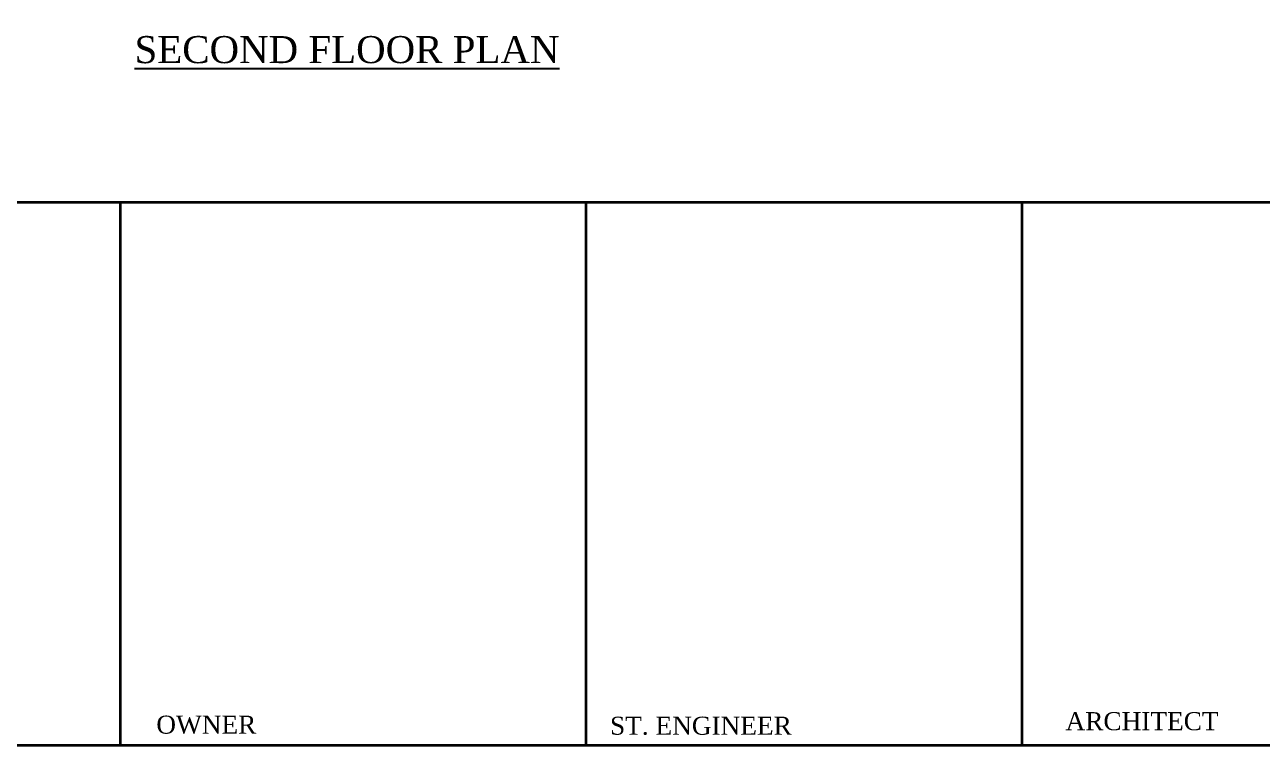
# Model space of a CAD drawing. Header units: feet. Extents: x 37458 to 42412, y -3338 to -325.
# Drawn here: x 38653.2 to 39064.5, y -1489.4 to -1249.8 of the extents above; entities that cross this region are included whole.
import ezdxf

# ---------------------------------------------------------------- set-up
doc = ezdxf.new("R2010")
doc.units = ezdxf.units.FT
doc.header["$MEASUREMENT"] = 0
doc.layers.add('SEAL', color=102, linetype='Continuous', lineweight=35)
doc.layers.add('TEXT', color=7, linetype='Continuous', lineweight=30)
doc.styles.add('MAIN TEXT', font='romai___.ttf', dxfattribs={"height": 9})
doc.styles.get("Standard").update_dxf_attribs({"font": 'times.ttf', "height": 6})

msp = doc.modelspace()

# ---------------------------------------------------------------- linework, layer by layer
at = {"layer": 'SEAL', "ltscale": 0.75}
for p, q in [((39330.0528, -1308.9249), (37481.4509, -1308.9249)), ((38684.8944, -1308.9249, -18.8387), (38684.8944, -1489.4249, -15.0998)), ((38839.6739, -1308.9249, -18.8387), (38839.6739, -1489.4249, -15.0998)), ((38984.574, -1308.9249, -18.8387), (38984.574, -1489.4249, -15.0998)), ((37481.4509, -1489.4249), (39330.0528, -1489.4249))]:
    msp.add_line(p, q, dxfattribs=at)
msp.add_lwpolyline([(37481.4509, -325.4414), (39330.0528, -325.4414), (39330.0528, -1308.9249), (37481.4509, -1308.9249)], close=True, dxfattribs=at)

# ---------------------------------------------------------------- texts
at = {"layer": 'TEXT', "lineweight": 30, "ltscale": 0.75}
for s, p in [('OWNER', (38696.9461, -1485.5725, -6.0998)), ('ARCHITECT', (38999.1152, -1484.412, -8.8016))]:
    msp.add_text(s, height=6, dxfattribs=at).set_placement(p)
at = {"layer": 'TEXT', "ltscale": 10, "insert": (38689.698, -1253.5897), "char_height": 9, "width": 192.49175, "attachment_point": 1, "style": 'MAIN TEXT'}
msp.add_mtext('\\A1;{\\fRomantic|b0|i0|c2|p2;\\LSECOND FLOOR PLAN }', dxfattribs=at)
at = {"layer": 'TEXT', "lineweight": 30, "ltscale": 0.75, "insert": (38847.7306, -1479.9209, 2.8799), "char_height": 6, "width": 98.172732, "attachment_point": 1}
msp.add_mtext('ST. ENGINEER ', dxfattribs=at)

doc.saveas('drawing.dxf')
